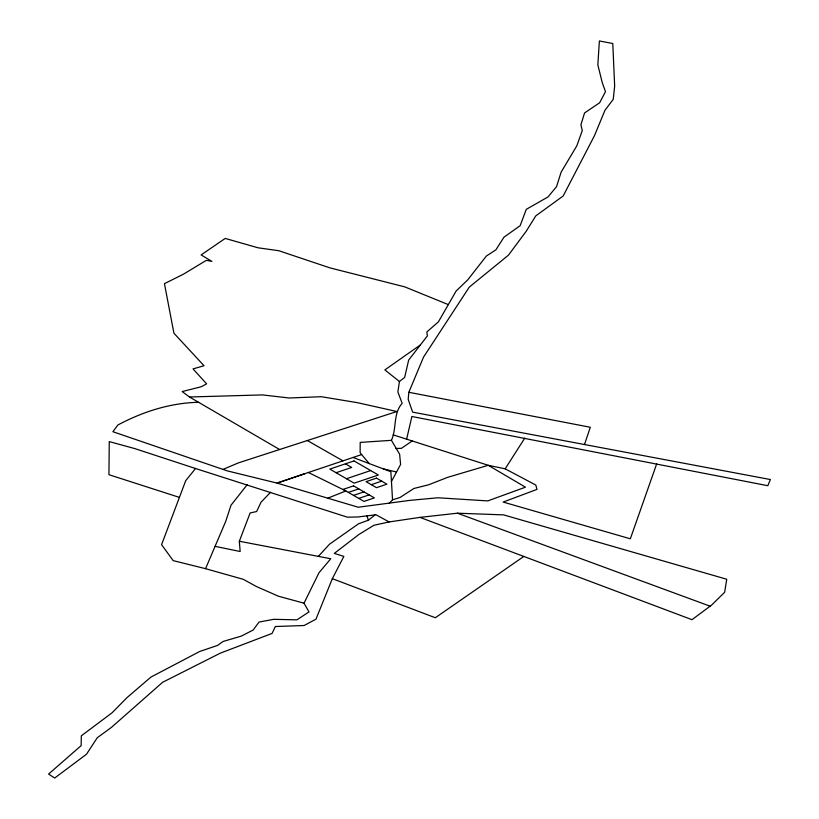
<?xml version="1.0" encoding="UTF-8"?>
<svg xmlns="http://www.w3.org/2000/svg" width="819" height="819" viewBox="0 0 819 819"><rect width="100%" height="100%" fill="white"/><g stroke="black" fill="none" stroke-linecap="round" stroke-linejoin="round"><path stroke-width="1.23" d="M391.451 481.48L400.583 464.506L399.641 454.217L391.431 440.335C396.877 428.398 392.946 413.534 402.16 403.347L397.87 391.984L399.426 381.511L404.627 377.467L408.681 360.063L427.364 335.913L426.812 331.982L438.39 321.857L456.183 290.96L467.762 279.852L486.373 256.019L495.874 249.867L503.992 237.162L520.137 225.716L526.269 209.357L548.034 196.929L556.551 186.619L561.117 172.154L576.863 145.751L582.289 130.528L580.906 124.785L584.571 112.94L599.631 102.784L605.487 91.687L602.262 82.668L597.839 64.896L599.375 40.95L612.786 43.509L614.659 86.118L613.226 99.365L604.985 110.258L594.41 135.8L563.155 196.007L535.8 215.868L526.187 231.296L508.456 255.159L469.277 287.131L423.515 357.135L408.845 392.291L408.19 399.365L412.663 412.152L770.403 479.545L767.812 485.708L411.896 416.502L406.623 439.168M584.479 444.512L590.325 427.272L408.845 392.291M656.664 463.933L630.333 538.8L503.142 502.067L536.988 489.383L535.821 485.073L505.169 468.826L488.257 465.305L393.202 434.879M375.061 514.885L357.985 516.973L347.44 517.198L195.546 468.519L185.729 480.661L161.578 544.676L173.188 560.626L205.549 568.673L243.263 579.32L256.429 586.527L278.46 596.222L304.023 603.183L308.988 611.936L296.939 619.829L273.628 619.328L259.029 622.071L253.143 630.026L241.421 636.066L223.044 641.492L217.567 645.413L199.723 651.474L150.972 677.057L126.781 697.819L112.142 712.735L81.306 735.851L81.153 745.618L48.597 774.057L54.678 778.05L86.517 754.207L97.287 737.704L111.527 727.313L162.623 682.288L220.372 653.132L272.092 633.425L275.338 626.525L304.105 625.511L315.97 619.184L332.34 578.664L343.857 556.388L334.285 553.409L358.968 534.438L373.976 525.245L389.107 521.949L419.952 517.383L457.411 513.196L503.572 514.875L726.74 579.248L724.631 592.291L711.639 605.057L691.983 619.686L419.952 517.383M215.162 546.365L240.162 551.504L239.332 541.246L250.133 512.96L256.623 511.537L261.056 502.18L270.557 492.301M205.549 568.673L225.737 521.345L230.989 505.241L247.174 484.735M304.023 603.183L318.99 572.747L330.763 558.753L239.332 541.246M505.169 468.826L524.784 438.093M318.325 556.408L329.504 544.215L358.548 523.791L368.355 520.219L375.552 514.496L389.107 521.949M389.158 503.337L392.536 499.825L400.041 497.471L413.923 488.472L428.562 484.807L447.798 477.293L488.257 465.305L525.46 487.182L487.745 500.911L437.909 497.768L409.664 500.399L358.231 507.237L277.047 483.097L227.303 470.884L112.889 431.715L117.875 425C142.813 411.722 170.106 402.928 198.536 402.283M420.403 344.912L384.869 369.901L399.426 381.511M523.822 556.439L435.329 617.741L332.34 578.664M412.203 440.96L401.464 448.31L395.976 448.495M222.973 469.42L238.452 462.868L396.887 411.507L357.483 402.692L321.376 396.713L289.158 397.993L262.469 394.912L189.465 396.99L182.187 391.564L201.402 386.701L206.613 383.845L193.028 368.898L204.033 365.745L173.925 333.21L164.445 283.661L183.313 274.263L206.337 260.34L211.906 261.394L201.126 254.914L225.215 238.431L258.087 247.799L278.859 250.737L329.944 267.874L404.77 286.875L448.321 304.607M327.764 498.187L345.874 490.95L308.405 472.491L277.047 483.097L304.781 473.72M308.405 472.491L361.609 454.576L369.318 463.615M336.056 472.706L351.689 467.444L345.444 463.83M346.468 478.726L370.7 470.567M348.351 492.383L358.773 488.871M371.283 484.664L381.705 481.152M353.552 495.393L363.974 491.881M358.763 498.402L369.185 494.891M391.431 440.335L360.196 442.403L360.125 452.497L361.609 454.576M383.251 468.867L396.304 471.939M179.269 497.348L108.937 474.692L109.265 441.595L134.992 448.648L195.546 468.519M457.411 513.196L710.104 606.193M353.03 457.463L390.878 471.744L392.536 499.825M307.248 440.479L342.956 460.862M189.465 396.99L279.555 449.488M367.025 515.868L368.355 520.219M354.033 460.933L329.811 469.092L354.146 483.169L378.368 475.01L354.033 460.933M353.562 485.862L343.141 489.373L363.964 501.412L374.385 497.901L353.562 485.862M376.505 478.142L366.073 481.654L376.484 487.674L386.916 484.162L376.505 478.142"/></g></svg>
